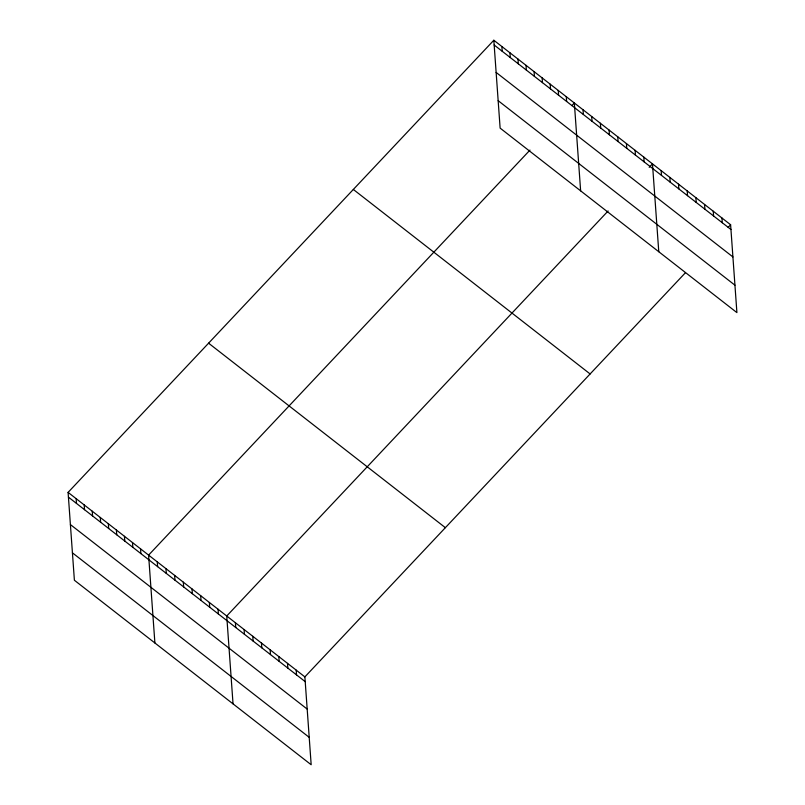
<?xml version="1.0" encoding="UTF-8"?>
<svg xmlns="http://www.w3.org/2000/svg" width="805" height="805" viewBox="0 0 805 805"><rect width="100%" height="100%" fill="white"/><g stroke="black" fill="none" stroke-linecap="round" stroke-linejoin="round"><path stroke-width="1.21" d="M685.427 272.734L304.874 676.884L311.173 764.75L74.392 580.254L68.093 492.388L493.827 40.25L730.608 224.746L736.907 312.612L500.126 128.116L493.827 40.25M529.972 150.092L148.593 555.118L154.892 642.984M571.872 105.596L574.337 102.98L580.636 190.845M608.107 210.98L226.738 616.006L233.037 703.862M649.192 167.349L652.473 163.868L658.772 251.724M728.153 227.362L730.608 224.746M494.169 45.01L730.95 229.506M496.132 72.43L732.922 256.936M498.164 100.685L734.945 285.191M353.335 189.457L590.115 373.953M208.586 343.182L445.366 527.678M68.093 492.388L304.874 676.884M68.435 497.148L305.216 681.644M70.397 524.568L307.178 709.074M72.42 552.824L309.2 737.33M721.934 217.984L722.276 222.744M713.25 211.222L713.592 215.982M704.566 204.45L704.908 209.209M695.882 197.688L696.224 202.447M687.198 190.926L687.54 195.685M678.524 184.154L678.857 188.913M669.841 177.392L670.183 182.151M661.157 170.63L661.499 175.389M643.789 157.096L644.131 161.855M635.105 150.334L635.447 155.093M626.431 143.572L626.773 148.331M617.747 136.8L618.089 141.559M609.063 130.038L609.405 134.797M600.379 123.276L600.721 128.035M591.695 116.514L592.037 121.273M583.021 109.742L583.363 114.501M566.287 96.711L566.629 101.47M558.237 90.432L558.579 95.191M550.187 84.163L550.529 88.922M542.137 77.884L542.469 82.643M534.077 71.615L534.419 76.374M526.027 65.346L526.369 70.105M517.977 59.067L518.319 63.826M509.927 52.798L510.269 57.558M501.877 46.519L502.219 51.279M296.19 670.122L296.532 674.882M287.506 663.36L287.848 668.12M278.822 656.588L279.164 661.348M270.148 649.826L270.49 654.586M261.464 643.064L261.806 647.824M252.78 636.292L253.122 641.062M244.096 629.53L244.438 634.29M235.412 622.768L235.754 627.528M218.054 609.234L218.397 613.994M209.37 602.472L209.713 607.232M200.687 595.71L201.029 600.47M192.003 588.938L192.345 593.698M183.329 582.176L183.661 586.936M174.645 575.414L174.987 580.174M165.961 568.652L166.303 573.412M157.277 561.88L157.619 566.639M140.543 548.849L140.885 553.609M132.493 542.57L132.835 547.33M124.443 536.301L124.785 541.061M116.393 530.022L116.735 534.782M108.343 523.753L108.685 528.513M100.293 517.484L100.635 522.244M92.243 511.205L92.585 515.965M84.193 504.936L84.535 509.696M76.143 498.657L76.485 503.417"/></g></svg>
